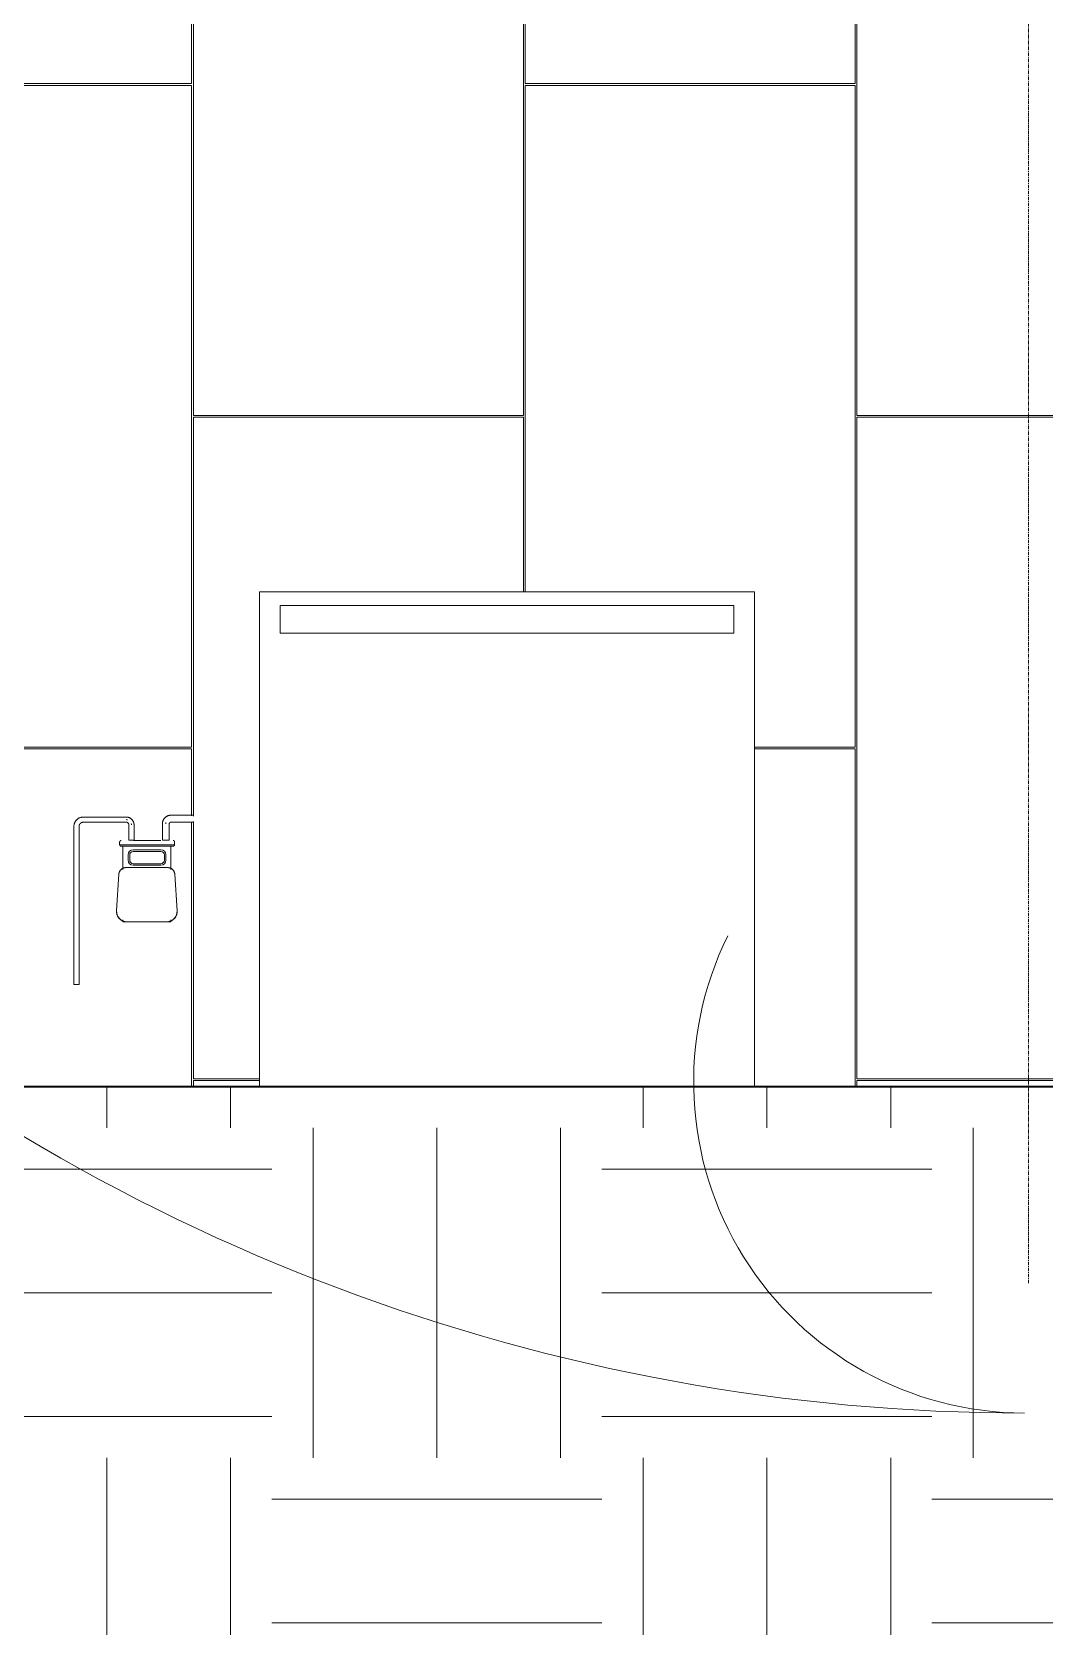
# Model space of a CAD drawing. Header units: inches. Extents: x 20230 to 40520, y -638 to 835.
# Drawn here: x 25690.7 to 25838, y -79.7 to 153.4 of the extents above; entities that cross this region are included whole.
import ezdxf

# ---------------------------------------------------------------- set-up
doc = ezdxf.new("R2010")
doc.units = ezdxf.units.IN
doc.header["$MEASUREMENT"] = 0
doc.linetypes.add('Grid Line 1_2_', pattern=[0.875, 0.5, -0.125, 0.125, -0.125])
for name, color, linetype, lineweight in [('A-FLOR-LEVL', 51, 'Continuous', 9), ('A-WALL-PATT', 111, 'Continuous', 9), ('C-TOPO', 7, 'Continuous', 9), ('E-ELEC-EQPM', 71, 'Continuous', 9), ('G-ANNO-TEXT', 231, 'Continuous', 9), ('P-SANR-FIXT', 6, 'Continuous', 9), ('S-GRID', 1, 'Continuous', 9)]:
    doc.layers.add(name, color=color, linetype=linetype, lineweight=lineweight)

# ---------------------------------------------------------------- blocks, each defined once
blk = doc.blocks.new('Transformer-Dry-Type-Siemens - 6x6x6-1004770-Elevation - South')
at = {"layer": 'E-ELEC-EQPM'}
for p, q in [((22661.52, 72), (22733.52, 72)), ((22661.52, 0), (22661.52, 72)), ((22661.52, 0), (22661.52, 72)), ((22661.52, 72), (22733.52, 72)), ((22664.52, 66), (22664.52, 70)), ((22664.52, 70), (22730.52, 70)), ((22730.52, 70), (22730.52, 66)), ((22733.52, 72), (22733.52, 0)), ((22733.52, 72), (22733.52, 0)), ((22730.52, 66), (22664.52, 66))]:
    blk.add_line(p, q, dxfattribs=at)
blk = doc.blocks.new('gas_meter-250_cfh_2214 - gas_meter-250_cfh_2214-1353211-Elevation - South')
at = {"layer": 'P-SANR-FIXT'}
for p, q in [((22634.53, 37.86), (22634.53, 14.86)), ((22635.28, 14.86), (22635.28, 37.86)), ((22642.15, 39.23), (22635.9, 39.23)), ((22635.9, 38.48), (22642.15, 38.48)), ((22642.53, 38.11), (22642.53, 35.86)), ((22643.28, 35.86), (22643.28, 38.11)), ((22647.4, 38.25), (22647.4, 35.86)), ((22648.4, 35.86), (22648.4, 38.25)), ((22651.29, 39.5), (22648.65, 39.5)), ((22648.65, 38.5), (22651.29, 38.5)), ((22641.18, 35.6), (22641.18, 35.18)), ((22641.25, 35.18), (22641.18, 35.18)), ((22641.18, 35.18), (22643.18, 35.18)), ((22641.34, 35), (22641.59, 35)), ((22643.18, 35), (22641.34, 35)), ((22641.64, 35), (22641.64, 31.63)), ((22641.64, 35), (22643.17, 35)), ((22643.28, 35.86), (22642.53, 35.86)), ((22642.53, 35.86), (22642.54, 35.86)), ((22647.18, 35.83), (22643.18, 35.83)), ((22643.18, 35.18), (22647.18, 35.18)), ((22647.18, 35), (22643.18, 35)), ((22643.27, 35.86), (22643.28, 35.86)), ((22647.18, 35.18), (22649.18, 35.18)), ((22649.03, 35), (22647.18, 35)), ((22647.2, 35), (22648.64, 35)), ((22648.4, 35.86), (22647.4, 35.86)), ((22648.64, 31.61), (22648.64, 35)), ((22648.65, 35), (22649.03, 35)), ((22649.18, 35.18), (22649.12, 35.18)), ((22649.18, 35.18), (22649.18, 35.6)), ((22642.42, 32.97), (22642.42, 33.72)), ((22642.65, 33.72), (22642.65, 32.97)), ((22643.17, 34.47), (22647.17, 34.47)), ((22647.17, 34.24), (22643.17, 34.24)), ((22647.69, 32.97), (22647.69, 33.72)), ((22647.92, 33.72), (22647.92, 32.97)), ((22640.74, 25.6), (22641.08, 30.94)), ((22641.08, 30.94), (22640.74, 25.6)), ((22641.08, 30.94), (22640.74, 25.6)), ((22648.2, 31.88), (22642.08, 31.88)), ((22644.11, 31.88), (22642.08, 31.88)), ((22642.47, 31.88), (22644.09, 31.88)), ((22643.17, 32.45), (22647.17, 32.45)), ((22647.17, 32.22), (22643.17, 32.22)), ((22648.2, 31.88), (22646.19, 31.88)), ((22646.19, 31.88), (22647.81, 31.88)), ((22649.2, 30.94), (22649.54, 25.6)), ((22649.54, 25.6), (22649.2, 30.94)), ((22649.54, 25.6), (22649.2, 30.94)), ((22641.64, 24.3), (22641.64, 24)), ((22642.47, 24), (22641.64, 24)), ((22642.24, 24), (22648.04, 24)), ((22642.24, 24), (22644.11, 24)), ((22644.09, 24), (22642.47, 24)), ((22646.19, 24), (22644.09, 24)), ((22646.19, 24), (22648.04, 24)), ((22647.81, 24), (22646.19, 24)), ((22648.64, 24), (22647.81, 24)), ((22648.64, 24), (22648.64, 24.3)), ((22635.28, 14.86), (22634.53, 14.86))]:
    blk.add_line(p, q, dxfattribs=at)
at = {"layer": 'P-SANR-FIXT', "flags": 128}
for points in [[(22635.9, 39.23), (22635.85, 39.23), (22635.79, 39.23), (22635.74, 39.22), (22635.69, 39.21), (22635.63, 39.2), (22635.58, 39.19), (22635.52, 39.18), (22635.47, 39.16), (22635.42, 39.14), (22635.37, 39.12), (22635.32, 39.1), (22635.27, 39.07), (22635.22, 39.05), (22635.17, 39.02), (22635.13, 38.99), (22635.08, 38.96), (22635.04, 38.92), (22635, 38.89), (22634.96, 38.85), (22634.92, 38.81), (22634.88, 38.77), (22634.84, 38.73), (22634.81, 38.69), (22634.78, 38.64), (22634.75, 38.6), (22634.72, 38.55), (22634.69, 38.5), (22634.67, 38.45), (22634.64, 38.4), (22634.62, 38.35), (22634.6, 38.3), (22634.59, 38.25), (22634.57, 38.2), (22634.56, 38.14), (22634.55, 38.09), (22634.54, 38.03), (22634.53, 37.98), (22634.53, 37.93), (22634.53, 37.87), (22634.53, 37.86)], [(22635.28, 37.86), (22635.28, 37.88), (22635.28, 37.91), (22635.28, 37.93), (22635.29, 37.95), (22635.29, 37.98), (22635.3, 38), (22635.3, 38.03), (22635.31, 38.05), (22635.32, 38.08), (22635.33, 38.1), (22635.34, 38.12), (22635.35, 38.14), (22635.36, 38.17), (22635.37, 38.19), (22635.39, 38.21), (22635.4, 38.23), (22635.42, 38.25), (22635.43, 38.27), (22635.45, 38.29), (22635.47, 38.3), (22635.49, 38.32), (22635.51, 38.34), (22635.53, 38.35), (22635.55, 38.37), (22635.57, 38.38), (22635.59, 38.39), (22635.61, 38.41), (22635.63, 38.42), (22635.65, 38.43), (22635.68, 38.44), (22635.7, 38.45), (22635.73, 38.45), (22635.75, 38.46), (22635.77, 38.47), (22635.8, 38.47), (22635.82, 38.47), (22635.85, 38.48), (22635.87, 38.48), (22635.9, 38.48), (22635.9, 38.48)], [(22643.28, 38.11), (22643.28, 38.15), (22643.28, 38.2), (22643.27, 38.24), (22643.26, 38.28), (22643.26, 38.33), (22643.25, 38.37), (22643.24, 38.42), (22643.22, 38.46), (22643.21, 38.5), (22643.19, 38.54), (22643.17, 38.58), (22643.15, 38.62), (22643.13, 38.66), (22643.11, 38.7), (22643.08, 38.74), (22643.06, 38.78), (22643.03, 38.81), (22643, 38.85), (22642.97, 38.88), (22642.94, 38.91), (22642.91, 38.94), (22642.87, 38.97), (22642.84, 39), (22642.8, 39.03), (22642.76, 39.05), (22642.72, 39.08), (22642.68, 39.1), (22642.64, 39.12), (22642.6, 39.14), (22642.56, 39.15), (22642.52, 39.17), (22642.48, 39.18), (22642.43, 39.2), (22642.39, 39.21), (22642.35, 39.21), (22642.3, 39.22), (22642.26, 39.23), (22642.21, 39.23), (22642.17, 39.23), (22642.15, 39.23)], [(22642.15, 38.48), (22642.17, 38.48), (22642.18, 38.48), (22642.2, 38.48), (22642.21, 38.48), (22642.23, 38.47), (22642.24, 38.47), (22642.26, 38.47), (22642.27, 38.46), (22642.29, 38.46), (22642.3, 38.45), (22642.31, 38.44), (22642.33, 38.44), (22642.34, 38.43), (22642.35, 38.42), (22642.37, 38.41), (22642.38, 38.41), (22642.39, 38.4), (22642.4, 38.39), (22642.41, 38.38), (22642.42, 38.37), (22642.43, 38.36), (22642.44, 38.34), (22642.45, 38.33), (22642.46, 38.32), (22642.47, 38.31), (22642.48, 38.3), (22642.49, 38.28), (22642.49, 38.27), (22642.5, 38.26), (22642.5, 38.24), (22642.51, 38.23), (22642.51, 38.21), (22642.52, 38.2), (22642.52, 38.18), (22642.52, 38.17), (22642.53, 38.15), (22642.53, 38.14), (22642.53, 38.12), (22642.53, 38.11), (22642.53, 38.11)], [(22648.65, 39.5), (22648.6, 39.5), (22648.55, 39.5), (22648.5, 39.49), (22648.46, 39.48), (22648.41, 39.48), (22648.36, 39.46), (22648.31, 39.45), (22648.26, 39.44), (22648.21, 39.42), (22648.17, 39.4), (22648.12, 39.38), (22648.08, 39.36), (22648.03, 39.33), (22647.99, 39.31), (22647.95, 39.28), (22647.91, 39.25), (22647.87, 39.22), (22647.83, 39.19), (22647.79, 39.16), (22647.76, 39.12), (22647.72, 39.08), (22647.69, 39.05), (22647.66, 39.01), (22647.63, 38.97), (22647.6, 38.93), (22647.58, 38.88), (22647.55, 38.84), (22647.53, 38.79), (22647.51, 38.75), (22647.49, 38.7), (22647.47, 38.66), (22647.46, 38.61), (22647.44, 38.56), (22647.43, 38.51), (22647.42, 38.46), (22647.41, 38.41), (22647.41, 38.36), (22647.41, 38.31), (22647.4, 38.26), (22647.4, 38.25)], [(22648.4, 38.25), (22648.4, 38.26), (22648.41, 38.27), (22648.41, 38.28), (22648.41, 38.29), (22648.41, 38.3), (22648.41, 38.31), (22648.41, 38.32), (22648.42, 38.33), (22648.42, 38.34), (22648.42, 38.35), (22648.43, 38.36), (22648.43, 38.37), (22648.44, 38.37), (22648.44, 38.38), (22648.45, 38.39), (22648.45, 38.4), (22648.46, 38.41), (22648.47, 38.41), (22648.47, 38.42), (22648.48, 38.43), (22648.49, 38.44), (22648.49, 38.44), (22648.5, 38.45), (22648.51, 38.45), (22648.52, 38.46), (22648.53, 38.47), (22648.54, 38.47), (22648.55, 38.48), (22648.55, 38.48), (22648.56, 38.48), (22648.57, 38.49), (22648.58, 38.49), (22648.59, 38.49), (22648.6, 38.49), (22648.61, 38.5), (22648.62, 38.5), (22648.63, 38.5), (22648.64, 38.5), (22648.65, 38.5), (22648.65, 38.5)], [(22651.9, 39.5), (22651.9, 39.5), (22651.9, 39.5), (22651.9, 39.5), (22651.9, 39.5), (22651.89, 39.5), (22651.89, 39.5), (22651.88, 39.5), (22651.87, 39.5), (22651.87, 39.5), (22651.86, 39.5), (22651.85, 39.5), (22651.84, 39.5), (22651.82, 39.5), (22651.81, 39.5), (22651.8, 39.5), (22651.78, 39.5), (22651.77, 39.5), (22651.75, 39.5), (22651.74, 39.5), (22651.72, 39.5), (22651.7, 39.5), (22651.68, 39.5), (22651.66, 39.5), (22651.64, 39.5), (22651.62, 39.5), (22651.6, 39.5), (22651.58, 39.5), (22651.56, 39.5), (22651.54, 39.5), (22651.51, 39.5), (22651.49, 39.5), (22651.47, 39.5), (22651.44, 39.5), (22651.42, 39.5), (22651.4, 39.5), (22651.37, 39.5), (22651.35, 39.5), (22651.32, 39.5), (22651.3, 39.5), (22651.29, 39.5)], [(22651.29, 38.5), (22651.32, 38.5), (22651.34, 38.5), (22651.37, 38.5), (22651.39, 38.5), (22651.41, 38.5), (22651.44, 38.5), (22651.46, 38.5), (22651.49, 38.5), (22651.51, 38.5), (22651.53, 38.5), (22651.55, 38.5), (22651.58, 38.5), (22651.6, 38.5), (22651.62, 38.5), (22651.64, 38.5), (22651.66, 38.5), (22651.68, 38.5), (22651.7, 38.5), (22651.71, 38.5), (22651.73, 38.5), (22651.75, 38.5), (22651.76, 38.5), (22651.78, 38.5), (22651.79, 38.5), (22651.81, 38.5), (22651.82, 38.5), (22651.83, 38.5), (22651.84, 38.5), (22651.85, 38.5), (22651.86, 38.5), (22651.87, 38.5), (22651.88, 38.5), (22651.89, 38.5), (22651.89, 38.5), (22651.9, 38.5), (22651.9, 38.5), (22651.9, 38.5), (22651.9, 38.5), (22651.9, 38.5)], [(22641.18, 35.6), (22641.19, 35.61), (22641.19, 35.62), (22641.19, 35.63), (22641.19, 35.64), (22641.19, 35.64), (22641.19, 35.65), (22641.19, 35.66), (22641.2, 35.67), (22641.2, 35.68), (22641.2, 35.69), (22641.21, 35.7), (22641.21, 35.71), (22641.22, 35.71), (22641.22, 35.72), (22641.23, 35.73), (22641.23, 35.74), (22641.24, 35.74), (22641.24, 35.75), (22641.25, 35.76), (22641.26, 35.77), (22641.26, 35.77), (22641.27, 35.78), (22641.28, 35.78), (22641.28, 35.79), (22641.29, 35.79), (22641.3, 35.8), (22641.31, 35.8), (22641.32, 35.81), (22641.32, 35.81), (22641.33, 35.82), (22641.34, 35.82), (22641.35, 35.82), (22641.36, 35.82), (22641.37, 35.83), (22641.38, 35.83), (22641.39, 35.83), (22641.4, 35.83), (22641.41, 35.83), (22641.42, 35.83), (22641.42, 35.83)], [(22641.34, 35), (22641.34, 35), (22641.33, 35.01), (22641.32, 35.01), (22641.31, 35.02), (22641.3, 35.02), (22641.29, 35.02), (22641.28, 35.03), (22641.28, 35.04), (22641.27, 35.04), (22641.26, 35.05), (22641.25, 35.05), (22641.25, 35.06), (22641.24, 35.07), (22641.24, 35.08), (22641.23, 35.08), (22641.22, 35.09), (22641.22, 35.1), (22641.21, 35.11), (22641.21, 35.12), (22641.2, 35.12), (22641.2, 35.13), (22641.2, 35.14), (22641.19, 35.15), (22641.19, 35.16), (22641.19, 35.17), (22641.19, 35.18), (22641.18, 35.18)], [(22648.95, 35.83), (22648.96, 35.83), (22648.97, 35.83), (22648.98, 35.83), (22648.99, 35.83), (22649, 35.83), (22649.01, 35.82), (22649.02, 35.82), (22649.03, 35.82), (22649.03, 35.82), (22649.04, 35.81), (22649.05, 35.81), (22649.06, 35.81), (22649.07, 35.8), (22649.08, 35.8), (22649.08, 35.79), (22649.09, 35.79), (22649.1, 35.78), (22649.11, 35.77), (22649.11, 35.77), (22649.12, 35.76), (22649.13, 35.75), (22649.13, 35.75), (22649.14, 35.74), (22649.14, 35.73), (22649.15, 35.72), (22649.15, 35.72), (22649.16, 35.71), (22649.16, 35.7), (22649.17, 35.69), (22649.17, 35.68), (22649.17, 35.67), (22649.18, 35.67), (22649.18, 35.66), (22649.18, 35.65), (22649.18, 35.64), (22649.18, 35.63), (22649.18, 35.62), (22649.18, 35.61), (22649.18, 35.6), (22649.18, 35.6)], [(22649.18, 35.18), (22649.18, 35.17), (22649.18, 35.16), (22649.18, 35.15), (22649.17, 35.14), (22649.17, 35.13), (22649.17, 35.13), (22649.16, 35.12), (22649.16, 35.11), (22649.15, 35.1), (22649.15, 35.09), (22649.14, 35.08), (22649.14, 35.08), (22649.13, 35.07), (22649.12, 35.06), (22649.12, 35.06), (22649.11, 35.05), (22649.1, 35.04), (22649.09, 35.04), (22649.09, 35.03), (22649.08, 35.03), (22649.07, 35.02), (22649.06, 35.02), (22649.05, 35.01), (22649.04, 35.01), (22649.04, 35), (22649.03, 35), (22649.03, 35)], [(22642.08, 31.88), (22642.04, 31.88), (22642, 31.88), (22641.96, 31.87), (22641.92, 31.87), (22641.88, 31.86), (22641.84, 31.85), (22641.8, 31.84), (22641.76, 31.83), (22641.73, 31.81), (22641.69, 31.8), (22641.65, 31.78), (22641.62, 31.77), (22641.58, 31.75), (22641.55, 31.73), (22641.51, 31.7), (22641.48, 31.68), (22641.45, 31.66), (22641.42, 31.63), (22641.39, 31.6), (22641.36, 31.58), (22641.33, 31.55), (22641.31, 31.52), (22641.28, 31.48), (22641.26, 31.45), (22641.24, 31.42), (22641.22, 31.38), (22641.2, 31.35), (22641.18, 31.31), (22641.16, 31.28), (22641.15, 31.24), (22641.13, 31.2), (22641.12, 31.17), (22641.11, 31.13), (22641.1, 31.09), (22641.09, 31.05), (22641.09, 31.01), (22641.08, 30.97), (22641.08, 30.94)], [(22649.2, 30.94), (22649.2, 30.98), (22649.19, 31.02), (22649.18, 31.06), (22649.18, 31.1), (22649.17, 31.14), (22649.16, 31.18), (22649.14, 31.22), (22649.13, 31.25), (22649.11, 31.29), (22649.1, 31.33), (22649.08, 31.36), (22649.06, 31.4), (22649.04, 31.43), (22649.01, 31.46), (22648.99, 31.49), (22648.96, 31.53), (22648.94, 31.56), (22648.91, 31.58), (22648.88, 31.61), (22648.85, 31.64), (22648.82, 31.66), (22648.79, 31.69), (22648.76, 31.71), (22648.72, 31.73), (22648.69, 31.75), (22648.65, 31.77), (22648.62, 31.79), (22648.58, 31.8), (22648.54, 31.82), (22648.5, 31.83), (22648.47, 31.84), (22648.43, 31.85), (22648.39, 31.86), (22648.35, 31.87), (22648.31, 31.87), (22648.27, 31.88), (22648.23, 31.88), (22648.2, 31.88)], [(22640.74, 25.6), (22640.74, 25.54), (22640.74, 25.48), (22640.74, 25.42), (22640.75, 25.36), (22640.75, 25.3), (22640.76, 25.24), (22640.77, 25.18), (22640.79, 25.12), (22640.8, 25.06), (22640.82, 25), (22640.84, 24.95), (22640.87, 24.89), (22640.89, 24.84), (22640.92, 24.79), (22640.95, 24.73), (22640.98, 24.68), (22641.01, 24.63), (22641.05, 24.58), (22641.09, 24.54), (22641.13, 24.49), (22641.17, 24.45), (22641.21, 24.41), (22641.26, 24.37), (22641.3, 24.33), (22641.35, 24.29), (22641.4, 24.26), (22641.45, 24.22), (22641.5, 24.19), (22641.55, 24.17), (22641.61, 24.14), (22641.66, 24.12), (22641.72, 24.09), (22641.77, 24.07), (22641.83, 24.06), (22641.89, 24.04), (22641.95, 24.03), (22642.01, 24.02), (22642.07, 24.01), (22642.13, 24), (22642.19, 24), (22642.24, 24)], [(22648.04, 24), (22648.1, 24), (22648.16, 24), (22648.22, 24.01), (22648.28, 24.02), (22648.34, 24.03), (22648.4, 24.04), (22648.46, 24.06), (22648.51, 24.08), (22648.57, 24.1), (22648.63, 24.12), (22648.68, 24.14), (22648.73, 24.17), (22648.79, 24.2), (22648.84, 24.23), (22648.89, 24.26), (22648.94, 24.3), (22648.99, 24.33), (22649.03, 24.37), (22649.08, 24.41), (22649.12, 24.45), (22649.16, 24.5), (22649.2, 24.54), (22649.24, 24.59), (22649.27, 24.64), (22649.3, 24.69), (22649.34, 24.74), (22649.36, 24.79), (22649.39, 24.85), (22649.42, 24.9), (22649.44, 24.96), (22649.46, 25.01), (22649.48, 25.07), (22649.5, 25.13), (22649.51, 25.19), (22649.52, 25.25), (22649.53, 25.3), (22649.54, 25.36), (22649.54, 25.42), (22649.54, 25.48), (22649.54, 25.54), (22649.54, 25.6)]]:
    blk.add_lwpolyline(points, dxfattribs=at)
at = {"layer": 'P-SANR-FIXT'}
for centre, radius, start, end in [((22642.15, 38.11), 0.75, 75.1191, 90), ((22642.15, 38.11), 0.75, 0, 14.8809), ((22648.65, 38.25), 0.75, 165.7943, 180), ((22643.17, 33.72), 0.75, 90, 180), ((22643.17, 32.97), 0.75, 180, 270), ((22643.17, 33.72), 0.52, 90, 180), ((22643.17, 32.97), 0.52, 180, 270), ((22647.17, 33.72), 0.75, 0, 90), ((22647.17, 33.72), 0.52, 360, 90), ((22647.17, 32.97), 0.52, 270, 0), ((22647.17, 32.97), 0.75, 270, 360), ((22642.08, 30.88), 1, 90, 176.3686), ((22642.08, 30.88), 1, 118.7895, 176.3686), ((22648.2, 30.88), 1, 3.6314, 90), ((22648.2, 30.88), 1, 3.6314, 61.2105), ((22642.24, 25.5), 1.5, 176.3686, 243.2482), ((22642.24, 25.5), 1.5, 176.3686, 270), ((22648.04, 25.5), 1.5, 270, 3.6314), ((22648.04, 25.5), 1.5, 296.7518, 3.6314)]:
    blk.add_arc(centre, radius, start, end, dxfattribs=at)
for points in [[(22644.09, 31.88), (22644.03, 31.88), (22643.96, 31.88), (22643.9, 31.88)], [(22646.38, 31.88), (22646.32, 31.88), (22646.26, 31.88), (22646.19, 31.88)], [(22643.93, 24), (22643.98, 24), (22644.04, 24), (22644.09, 24)], [(22646.19, 24), (22646.24, 24), (22646.3, 24), (22646.35, 24)]]:
    blk.add_open_spline(points, degree=3, dxfattribs=at)

msp = doc.modelspace()

# ---------------------------------------------------------------- hatches: boundary and pattern name
at = {"layer": 'A-WALL-PATT'}
h = msp.add_hatch(dxfattribs=at)
h.set_pattern_fill('FP_15', color=256, style=0, pattern_type=2)
h.set_pattern_definition([(0, (25231.47, 1), (-193, 193), [48, -145]), (90, (25231.47, 1), (-193, 1e-14), [96.25, -96.75]), (180, (25279.47, 97.25), (-193, 193), [48, -145]), (90, (25279.47, 1), (-193, 1e-14), [96.25, -96.75]), (180, (25279.47, 97.5), (-193, 193), [48, -145]), (90, (25279.47, 97.5), (-193, 1e-14), [96.25, -96.75]), (0, (25231.47, 193.75), (-193, 193), [48, -145]), (90, (25231.47, 97.5), (-193, 1e-14), [96.25, -96.75]), (0, (25279.72, 49), (-193, 193), [48, -145]), (90, (25279.72, 0.75), (-193, 1e-14), [48.25, -144.75]), (90, (25327.72, 0.75), (-193, 1e-14), [48.25, -144.75]), (0, (25279.72, 145.5), (-193, 193), [48, -145]), (90, (25279.72, 49.25), (-193, 1e-14), [96.25, -96.75]), (180, (25327.72, 49.25), (-193, 193), [48, -145]), (90, (25327.72, 49.25), (-193, 1e-14), [96.25, -96.75]), (90, (25279.72, 145.75), (-193, 1e-14), [48, -145]), (180, (25327.72, 145.75), (-193, 193), [48, -145]), (90, (25327.72, 145.75), (-193, 1e-14), [48, -145]), (0, (25327.97, 1), (-193, 193), [48, -145]), (90, (25327.97, 1), (-193, 1e-14), [96.25, -96.75]), (180, (25375.97, 97.25), (-193, 193), [48, -145]), (90, (25375.97, 1), (-193, 1e-14), [96.25, -96.75]), (180, (25375.97, 97.5), (-193, 193), [48, -145]), (90, (25375.97, 97.5), (-193, 1e-14), [96.25, -96.75]), (180, (25375.97, 193.75), (-193, 193), [48, -145]), (90, (25327.97, 97.5), (-193, 1e-14), [96.25, -96.75]), (0, (25376.22, 49), (-193, 193), [48, -145]), (90, (25376.22, 0.75), (-193, 1e-14), [48.25, -144.75]), (90, (25424.22, 0.75), (-193, 1e-14), [48.25, -144.75]), (0, (25376.22, 145.5), (-193, 193), [48, -145]), (90, (25376.22, 49.25), (-193, 1e-14), [96.25, -96.75]), (180, (25424.22, 49.25), (-193, 193), [48, -145]), (90, (25424.22, 49.25), (-193, 1e-14), [96.25, -96.75]), (90, (25376.22, 145.75), (-193, 1e-14), [48, -145]), (180, (25424.22, 145.75), (-193, 193), [48, -145]), (90, (25424.22, 145.75), (-193, 1e-14), [48, -145])])
h.paths.add_polyline_path([(25872.91, 0), (25872.91, 152.74), (25867.1, 152.74), (25867.1, 143.86), (25861.6, 143.86), (25861.6, 152.74), (25840.35, 152.74), (25840.35, 157.37), (25872.91, 157.37), (25872.91, 188.72), (25120.72, 157.38), (25120.72, 145.5), (25376.22, 145.5), (25376.22, 0), (25482.28, 0), (25482.28, 145.75), (25520.97, 145.75), (25520.97, 0), (25615.72, 0), (25615.72, 72), (25687.72, 72), (25687.72, 0), (25723.72, 0), (25723.72, 72), (25795.72, 72), (25795.72, 0), (25864.24, 0)], flags=0)
h.paths.add_polyline_path([(25704.36, 38.86), (25704.77, 39.12), (25704.82, 39.04), (25704.6, 38.95)], flags=0)
h.paths.add_polyline_path([(25705.23, 38.42), (25704.92, 38.11), (25705.11, 38.11), (25705.21, 38.35)], flags=0)
h.paths.add_polyline_path([(25697.37, 14.86), (25696.73, 14.86), (25696.79, 37.86), (25696.92, 37.86), (25696.79, 38.07), (25696.92, 38.54), (25697.11, 38.62), (25697.3, 38.92), (25697.45, 38.95), (25697.49, 39.06), (25697.99, 39.12), (25698.11, 39.12), (25698.11, 39.23), (25704.36, 39.14), (25704.44, 38.65), (25704.71, 38.97), (25705.04, 38.86), (25705.15, 38.66), (25705.22, 38.49), (25705.28, 38.53), (25705.37, 38.53), (25705.37, 38.39), (25705.21, 38.11), (25705.47, 38.11), (25705.39, 35.86), (25704.75, 35.86), (25704.83, 38.24), (25704.73, 38.11), (25704.62, 38.37), (25704.36, 38.48), (25698.11, 38.48), (25697.67, 38.3), (25697.48, 37.86), (25697.43, 14.86)], flags=0)
h.paths.add_polyline_path([(25703.44, 31.41), (25703.51, 31.25), (25703.62, 31.43), (25703.44, 31.41)], flags=0)
h.paths.add_polyline_path([(25705.39, 35.12), (25705.37, 35.18), (25705.37, 35.12)], flags=0)
h.paths.add_polyline_path([(25703.98, 35.18), (25703.94, 35.11), (25703.97, 35.18)], flags=0)
h.paths.add_polyline_path([(25704.96, 35.73), (25705.39, 35.73), (25705.37, 35.8), (25705.01, 35.74)], flags=0)
h.paths.add_polyline_path([(25709.39, 35.76), (25709.46, 35.66), (25709.55, 35.74), (25709.44, 35.76)], flags=0)
h.paths.add_polyline_path([(25710.58, 35.76), (25710.27, 35.7), (25710.46, 35.63), (25710.59, 35.71)], flags=0)
h.paths.add_polyline_path([(25710.89, 31.75), (25710.85, 31.67), (25710.89, 31.73)], flags=0)
h.paths.add_polyline_path([(25708.4, 24), (25703.85, 24.04), (25703.77, 24.16), (25703.24, 24.61), (25702.97, 25.25), (25702.98, 26.14), (25703.37, 30.94), (25703.39, 30.94), (25703.39, 31.3), (25703.6, 31.58), (25703.68, 31.52), (25703.78, 31.68), (25703.85, 31.85), (25703.85, 35), (25705.39, 35.07), (25705.37, 35.12), (25704.59, 35.13), (25704.22, 35.18), (25703.46, 35.18), (25703.46, 35.6), (25703.81, 35.68), (25703.98, 35.77), (25704.59, 35.76), (25704.67, 35.69), (25705.69, 35.83), (25710.72, 35.74), (25711.02, 35.68), (25711.12, 35.6), (25711.32, 35.6), (25711.32, 35.18), (25709.39, 35.12), (25709.46, 35), (25710.85, 35), (25710.93, 31.72), (25710.98, 31.59), (25711.01, 31.52), (25711.15, 31.44), (25711.29, 31.34), (25711.35, 31.17), (25711.39, 30.94), (25711.41, 30.9), (25711.71, 25.18), (25711.44, 24.6), (25710.92, 24.16), (25710.85, 24.04), (25710.79, 24), (25708.71, 24)], flags=0)
h.paths.add_polyline_path([(25710.86, 39.25), (25710.43, 39.38), (25710.63, 39.43), (25710.83, 39.28)], flags=0)
h.paths.add_polyline_path([(25713.5, 39.5), (25713.57, 39.42), (25713.54, 39.48)], flags=0)
h.paths.add_polyline_path([(25710.46, 38.25), (25710.14, 38.44), (25710.14, 38.25), (25710.36, 38.25)], flags=0)
h.paths.add_polyline_path([(25709.63, 35.86), (25709.61, 35.86), (25709.68, 38.25), (25709.86, 38.25), (25709.78, 38.53), (25709.86, 38.64), (25709.74, 38.75), (25709.89, 38.99), (25709.98, 39), (25710.44, 39.29), (25710.86, 39.28), (25710.86, 39.5), (25714.04, 39.42), (25714.29, 39.29), (25714.34, 39.35), (25714.4, 39.35), (25714.5, 39.13), (25714.45, 38.75), (25714.31, 38.62), (25713.71, 38.5), (25710.86, 38.57), (25710.72, 38.53), (25710.56, 38.44), (25710.61, 38.25), (25710.54, 35.86), (25709.68, 35.86)], flags=0)
h.paths.add_polyline_path([(25697.37, 37.86), (25697.37, 37.91), (25697.21, 37.98), (25697.37, 37.86)], flags=0)
h.paths.add_polyline_path([(25697.47, 37.86), (25697.47, 37.9), (25697.43, 37.86)], flags=0)
h.paths.add_polyline_path([(25698.11, 38.53), (25698.11, 38.67), (25697.98, 38.67), (25698.05, 38.59)], flags=0)
h.paths.add_polyline_path([(25698.11, 38.48), (25698.11, 38.53), (25698.06, 38.49)], flags=0)
h.paths.add_polyline_path([(25713.5, 38.5), (25713.71, 38.68), (25713.5, 38.57), (25713.5, 38.52)], flags=0)
h.paths.add_polyline_path([(25710.86, 38.57), (25710.86, 38.87), (25710.66, 38.86), (25710.81, 38.64)], flags=0)
at = {"layer": 'C-TOPO'}
h = msp.add_hatch(dxfattribs=at)
h.set_pattern_fill('FP_13', color=256, style=0, pattern_type=2)
h.set_pattern_definition([(0, (27645.49, 0), (48, 48), [48, -48]), (0, (27645.49, 18), (48, 48), [48, -48]), (0, (27645.49, 36), (48, 48), [48, -48]), (90, (27651.49, 42), (-48, 48), [48, -48]), (90, (27669.49, 42), (-48, 48), [48, -48]), (90, (27687.49, 42), (-48, 48), [48, -48])])
h.paths.add_polyline_path([(25120.35, -79.71), (25873.22, -79.71), (25873.22, 0), (25120.35, 0), (25120.35, -1.59)], flags=0)

# ---------------------------------------------------------------- linework, layer by layer
at = {"layer": 'A-FLOR-LEVL', "linetype": 'Grid Line 1_2_'}
msp.add_line((25041.38, 0), (30382.74, 0), dxfattribs=at)
at = {"layer": 'C-TOPO', "lineweight": 35}
msp.add_line((25873.22, 0), (25570.18, 0), dxfattribs=at)
at = {"layer": 'C-TOPO'}
msp.add_line((25570.18, 0), (25873.22, 0), dxfattribs=at)
at = {"layer": 'G-ANNO-TEXT', "color": 145}
for centre, radius, start in [((25835, 235.96), 283.41, 228.7099), ((25835, 0.68), 48.12, 153.7652)]:
    msp.add_arc(centre, radius, start, 270, dxfattribs=at)
at = {"layer": 'S-GRID', "linetype": 'Grid Line 1_2_'}
msp.add_line((25835.6, -28.56), (25835.6, 671.89), dxfattribs=at)

# ---------------------------------------------------------------- block references
at = {"layer": 'E-ELEC-EQPM'}
msp.add_blockref('Transformer-Dry-Type-Siemens - 6x6x6-1004770-Elevation - South', (3062.21, 0), dxfattribs=at)
at = {"layer": 'P-SANR-FIXT'}
msp.add_blockref('gas_meter-250_cfh_2214 - gas_meter-250_cfh_2214-1353211-Elevation - South', (3062.21, 0), dxfattribs=at)

doc.saveas('drawing.dxf')
